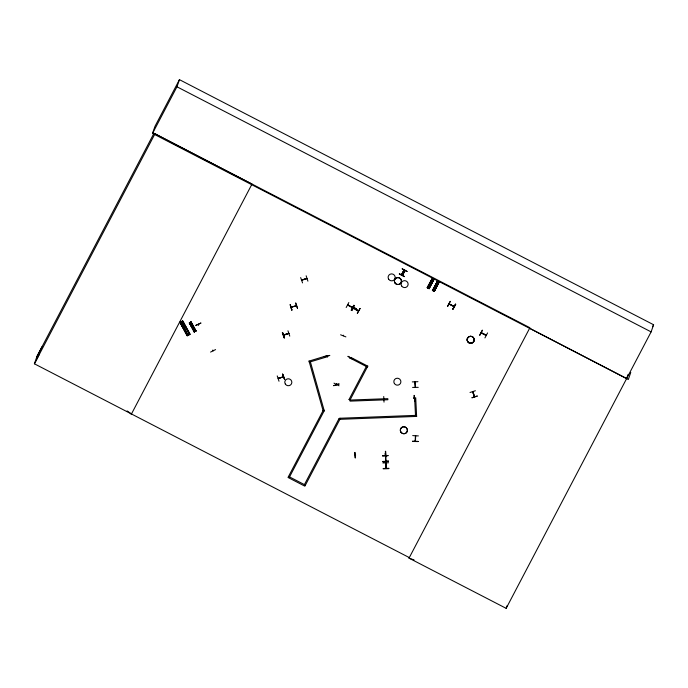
<?xml version="1.0" encoding="UTF-8"?>
<svg xmlns="http://www.w3.org/2000/svg" width="688" height="688" viewBox="0 0 688 688"><rect width="100%" height="100%" fill="white"/><g stroke="black" fill="none" stroke-linecap="round" stroke-linejoin="round"><path stroke-width="1.03" d="M336.441 384.282L336.527 384.73L336.948 383.827L336.492 384.119M418.149 441.429L412.439 441.481L418.123 441.567M412.714 435.59L418.381 435.917M415.199 441.103L415.242 440.63M415.483 435.642L415.715 436.158M415.647 435.814L415.449 441.223M385.787 461.27L385.736 460.762M386.209 468.218L385.873 462.749M402.841 272.646L403.4 272.947M403.598 272.543L403.073 272.259M343.192 335.538L343.372 335.254M353.907 307.803L353.649 308.482L353.537 307.957M385.581 455.809L385.572 461.175M386.14 468.365L385.865 462.929M415.303 387.163L415.053 381.694M415.294 386.69L415.053 382.201M415.526 387.258L415.217 381.797M336.174 384.368L336.329 384.635M191.832 325.974L192.227 326.516M283.103 377.024L278.606 378.168M291.256 307.054L291.815 307.166M288.934 333.456L283.602 335.288M283.542 376.938L278.098 378.486L283.473 376.757M358.5 310.494C356.642 311.87 353.529 306.779 353.408 308.233M350.321 357.898L350.33 358.345M628.101 374.401L626.673 378.512L152.521 133.412L155.015 126.265L179.448 79.653L653.6 324.753L651.115 331.891L506.162 608.347L409.025 558.14L529.906 327.729L154.938 133.893L34.4 363.797L409.369 557.633L409.093 558.174L414.09 559.937M152.521 133.412L176.962 86.791L179.448 79.653M180.101 322.242L182.819 320.866L190.086 334.299L187.196 335.77L179.921 322.345L180.316 322.147L188.082 335.323M180.875 323.584L183.395 322.251M181.383 324.452L183.885 323.162M182.105 325.854L184.625 324.521M182.767 327.058L185.278 325.734M183.507 328.425L186.018 327.092M194.119 331.926L196.003 330.962L191.066 322.01L189.243 322.982L189.819 322.681L194.67 331.633L194.119 331.926L189.363 322.904L191.058 322.027L196.02 330.954L195.469 331.238L190.593 322.294L191.152 322.01L190.61 322.285M189.879 323.799L191.556 322.913M191.066 322.01L195.693 331.117M190.705 325.312L192.373 324.452M191.152 326.095L192.812 325.261M191.634 327.032L193.311 326.146M198.29 324.487L198.591 325.037L198.608 324.366M200.87 323.05L195.727 325.467L200.836 323.068M210.58 352.084L215.585 349.59M212.919 350.682L212.859 350.158L213.151 350.734M300.673 277.582L302.539 282.906M282.51 332.553L284.402 337.851L282.587 332.485M291.351 307.321L296.605 305.601M301.628 280.05L306.968 278.425M301.722 279.956L307.072 278.502M283.594 334.91L288.84 333.37M283.559 335.039L288.874 333.267M284.376 337.851L282.544 332.536M306.143 275.793L307.914 281.168M295.969 305.893L296.416 305.395M287.954 330.808L289.786 336.122M297.448 308.267L295.642 302.892L297.483 308.207M279.01 381.229L277.221 375.923M282.596 374.195L284.72 379.406L282.673 374.16M284.497 379.475L282.613 374.134M327.256 356.083L327.393 356.728L309.325 362.155L309.015 361.028M339.941 419.241L304.861 486.175L288.014 477.463L323.059 410.624L309.376 362.301M327.342 356.668L327.032 355.541M346.176 307.527L348.825 302.539M347.569 304.879L352.557 307.493M347.707 304.879L352.574 307.622M288.556 476.414L305.395 485.117M289.536 476.922L324.074 411.046M340.603 334.798L345.892 336.888M351.215 310.168L353.856 305.188L351.284 310.202M352.144 310.606L354.509 305.541M343.45 335.761L343.57 335.348M353.469 308.413L353.727 307.725M356.47 308.8L351.224 306.581L356.47 308.792M324.048 411.132L323.093 410.538M357.235 313.221L360.082 308.465M358.577 310.606L353.503 308.061M323.059 410.624L324.16 410.254M333.99 383.139L339.029 385.779M333.757 385.641L339.184 383.956L333.766 385.684M336.63 384.446L336.742 383.809M304.414 484.61L338.952 418.734M350.072 358.216L350.536 357.889M350.364 357.794L350.037 358.319M367.315 367.022L350.476 358.31M350.441 358.396L350.975 357.347M416.661 416.421L339.906 419.327L339.881 418.158M367.822 366.059L350.02 400.046L350.072 401.13L387.877 399.745L387.826 398.662L350.02 400.046L349.065 399.453M366.334 366.506L349.031 399.539M399.401 273.695L404.389 276.447M404.252 270.014L401.62 274.933L404.183 269.971M404.888 270.341L402.248 275.26L404.845 270.264M407.047 271.493L402.059 268.75L407.09 271.416M355.034 452.403L355.257 458.053L354.724 452.463M383.732 396.52L384.016 402.127M383.904 399.203L384.515 399.436L384.042 399.066M384.515 399.212L383.99 399.324M383.999 399.169L384.429 399.057M429.871 282.914L431.565 283.757M430.344 282.011L432.038 282.854M430.765 281.203L432.46 282.046M431.238 280.3L432.933 281.143M431.557 279.689L433.251 280.541M435.065 285.597L436.76 286.449M435.538 284.694L437.233 285.537M435.96 283.886L437.654 284.737M436.433 282.983L438.127 283.826M436.751 282.381L438.445 283.224M432.632 290.465L437.233 281.444L439.03 282.441L434.309 291.342L433.784 291.076L438.437 282.132L433.767 291.067L438.583 282.175L439.004 282.433L438.462 282.149M382.545 455.903L388.238 455.602L382.545 455.843M385.013 453.899L385.409 453.882M382.855 461.433L388.522 461.227M382.906 462.964L388.574 462.757M385.521 455.697L385.762 461.321M385.934 456.927L385.684 451.337M385.701 456.927L385.426 451.285L385.624 456.935M412.284 381.9L417.951 381.694M385.839 460.771L385.512 455.809M383.207 468.494L388.883 468.296M385.676 462.757L385.899 468.373M412.585 387.43L418.244 387.344M414.253 398.12L413.772 397.974M415.552 416.464L414.615 397.845M447.802 306.358L450.382 301.413M449.066 303.924L454.123 306.444L449.169 303.89M415.5 415.38L339.846 418.244M453.108 309.161L455.68 304.216L452.885 308.981M479.889 335.297L482.46 330.283M485.883 334.961L481.342 332.768M484.937 337.911L487.586 332.932M486.235 335.142L485.719 335.065M470.024 392.478L475.391 390.741M472.837 391.472L474.694 396.658M472.845 392.151L474.221 396.408M477.248 395.987L471.856 397.793L477.257 396.116M506.162 608.347L507.099 605.638M630.767 372.44L628.299 379.527L529.622 328.271M430.834 282.458L430.559 282.992M436.029 285.142L435.96 285.924M353.486 308.336L353.615 307.932M291.23 307.183L296.425 305.524M213.117 350.708L212.91 350.261M36.868 356.711L42.037 346.683M39.577 353.761L34.4 363.797L36.937 356.504L153.983 133.257M399.246 274.013L404.286 276.653M131.184 414.511L252.006 184.074L155.032 133.713M429.157 288.676L427.214 287.661L427.798 287.971L427.222 287.67L432.038 278.778L433.836 279.749L429.114 288.659L428.59 288.392L433.251 279.448L433.715 279.655L429.114 288.659L428.572 288.375L433.388 279.491L428.564 288.375M427.257 287.687L432.159 278.872M427.437 287.782L432.245 278.924M432.365 278.95L427.583 287.859L432.46 279.036M427.953 287.98L428.504 288.169M433.578 279.612L429.037 288.582M432.434 290.362L432.993 290.654L437.559 281.633L432.958 290.637L432.417 290.353L437.353 281.564M432.778 290.542L437.559 281.633M433.148 290.663L433.698 290.852M432.408 290.345L434.352 291.368L438.918 282.321L434.214 291.273M447.527 306.272L450.115 301.335M452.833 309.032L455.499 304.113M452.902 309.058L455.705 304.234M479.631 335.159L482.219 330.214M652.602 326.654L653.6 324.753M357.459 313.393L360.065 308.456M348.042 356.35L352.927 359.265L348.033 356.367M404.002 269.877L401.362 274.796M327.032 356.324L327.411 356.78M430.654 282.57L430.98 283.284L431.247 282.544M414.185 398.335L413.677 398.085M384.927 454.063L385.418 454.028M191.875 325.897L192.537 325.837L192.52 326.43M327.006 356.264L327.436 356.711M415.423 435.822L415.139 441.206M182.458 321.055L190.06 334.316M189.587 322.801L194.661 331.65L194.231 331.848L195.788 331.023M189.217 334.746L189.613 334.549L181.976 321.305M195.469 331.238L196.028 330.945M179.955 322.337L187.213 335.77M187.428 335.641L180.136 322.208L187.549 335.598M180.798 321.898L188.039 335.348L180.798 321.898L180.411 322.096L187.747 335.495M182.294 321.141L189.596 334.557M186.672 334.265L189.174 332.975M193.741 330.928L195.409 330.068M454.003 306.624L449.092 304.087M481.308 332.76L486.218 335.297M486.115 335.503L481.196 332.966M290.173 304.698L292.004 310.013M291.772 310.099L290.233 304.638L291.807 310.082M284.118 337.946L282.312 332.622M302.281 280.068L306.461 278.726M308.981 361.123L326.998 355.627M324.323 356.728L329.836 355.412L324.332 356.745M309.342 362.387L310.443 362.017L324.125 410.34M355.249 455.129L355.636 455.086M436.029 285.159L436.57 285.537L436.063 285.959M414.58 397.939L415.715 397.81L416.627 416.515M383.207 468.846L388.875 468.64M414.692 401.001L414.15 395.359L414.675 400.992M412.456 441.171L418.141 441.481M198.531 324.977L198.316 324.538M437.112 281.435L437.671 281.727L437.207 281.469M474.402 396.881L472.63 391.696M433.827 279.749L433.268 279.466L433.81 279.741M176.962 86.791L651.115 331.891M427.833 286.801L429.518 287.67M433.027 289.485L434.713 290.353M350.949 357.442L367.788 366.145M338.926 418.82L339.906 419.327M347.586 305.008L352.514 307.57M353.993 308.456L357.915 310.512M127.125 410.942L131.468 413.97M189.501 322.844L194.463 331.745M189.398 322.87L194.351 331.805M190.215 324.383L191.883 323.523L190.215 324.383M388.522 461.27L382.846 461.803L388.522 461.235M405.069 270.444L402.454 275.372L405.086 270.453M394.938 282.931A3.543 3.474 19.2 0 0 401.052 282.708A3.543 3.474 19.2 0 0 397.733 277.608A3.543 3.474 19.2 0 0 394.955 282.888A3.543 3.474 19.2 0 0 401.07 282.665A3.543 3.474 19.2 0 0 397.75 277.556A3.543 3.474 19.2 0 0 394.938 282.931M401.637 285.976A3.543 3.474 19.2 0 0 407.752 285.752A3.543 3.474 19.2 0 0 404.432 280.652A3.543 3.474 19.2 0 0 401.637 285.976M388.668 279.225A3.543 3.474 19.2 0 0 394.783 279.001A3.543 3.474 19.2 0 0 391.463 273.893A3.543 3.474 19.2 0 0 388.668 279.225M285.348 384.102A3.543 3.474 19.2 0 0 291.463 383.878A3.543 3.474 19.2 0 0 288.143 378.778A3.543 3.474 19.2 0 0 285.348 384.102M394.396 383.551A3.543 3.474 19.2 0 0 400.511 383.319A3.543 3.474 19.2 0 0 397.182 378.219A3.543 3.474 19.2 0 0 394.396 383.551M467.702 341.652A3.535 3.466 19.2 0 0 473.8 341.429A3.535 3.466 19.2 0 0 470.489 336.337A3.535 3.466 19.2 0 0 467.702 341.652A3.552 3.483 19.2 0 0 473.834 341.411A3.535 3.466 19.2 0 0 470.506 336.286A3.552 3.483 19.2 0 0 467.694 341.635A3.535 3.466 19.2 0 0 473.817 341.377A3.552 3.483 19.2 0 0 470.497 336.286A3.535 3.466 19.2 0 0 467.72 341.601M400.88 432.124A3.543 3.474 19.2 0 0 406.995 431.901A3.543 3.474 19.2 0 0 403.675 426.801A3.543 3.474 19.2 0 0 400.898 432.081A3.543 3.474 19.2 0 0 407.012 431.858A3.543 3.474 19.2 0 0 403.693 426.749A3.543 3.474 19.2 0 0 400.88 432.124"/></g></svg>
